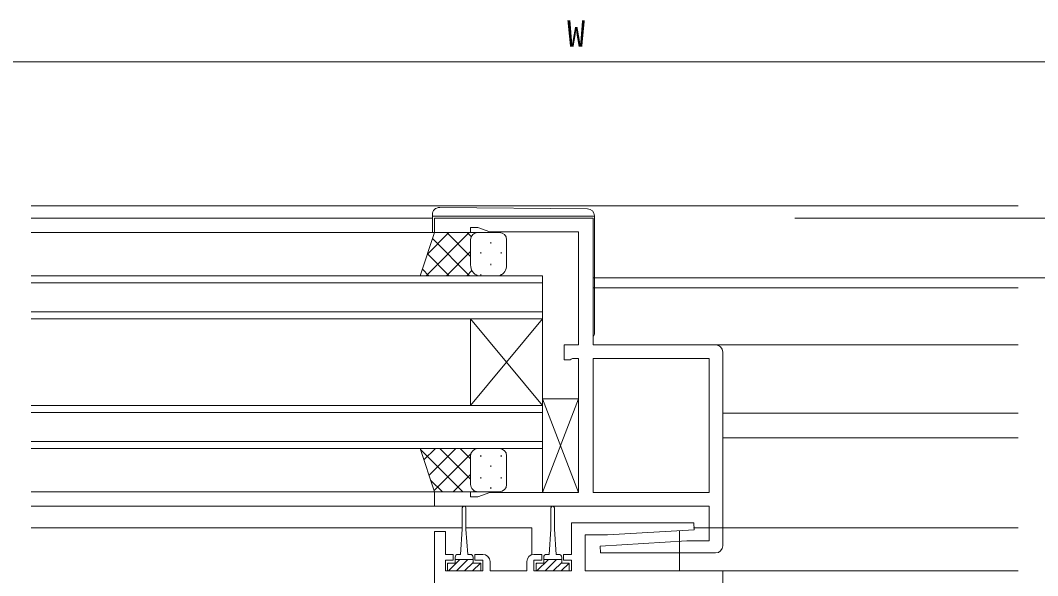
# Model space of a CAD drawing. Units: millimetres, scale not verified. Extents: x -594 to 539, y -420 to 386.
# Drawn here: x 127.9 to 269.1, y -12.7 to 64.4 of the extents above; entities that cross this region are included whole.
import ezdxf
from ezdxf.enums import TextEntityAlignment as Align

# ---------------------------------------------------------------- set-up
doc = ezdxf.new("R2010")
doc.units = ezdxf.units.MM
doc.header["$LTSCALE"] = 2
for name, color, linetype, lineweight in [('0-3_YKK_11', 7, 'Continuous', 9), ('0-4_YKK_12', 2, 'Continuous', 9), ('0-5_YKK_13', 4, 'Continuous', 9), ('0-7_YKK_D', 6, 'Continuous', 9), ('0-8_YSS_K', 3, 'Continuous', 9)]:
    doc.layers.add(name, color=color, linetype=linetype, lineweight=lineweight)
doc.styles.add('ＭＳ ゴシック', font='')
doc.styles.get('ＭＳ ゴシック').set_extended_font_data('MS Gothic')

msp = doc.modelspace()

# ---------------------------------------------------------------- linework, layer by layer
at = {"layer": '0-3_YKK_11'}
for p, q in [((185.412, 36.903), (185.412, 34.903)), ((207.412, 36.903), (185.412, 36.903)), ((207.412, 19.303), (207.412, 36.903)), ((190.412, 35.603), (191.412, 35.603)), ((190.412, 34.903), (190.412, 35.603)), ((191.412, 35.603), (193.061, 35.003)), ((185.412, 34.903), (190.412, 34.903)), ((193.061, 35.003), (205.412, 35.003)), ((205.412, 35.003), (205.412, 19.303)), ((203.412, 19.303), (203.412, 17.203)), ((205.412, 19.303), (203.412, 19.303)), ((224.412, 19.303), (207.412, 19.303)), ((203.412, 17.203), (204.212, 17.203)), ((204.212, 17.203), (204.386, 17.303)), ((204.386, 17.303), (204.559, 17.403)), ((204.559, 17.403), (205.412, 17.403)), ((205.412, 17.403), (205.412, -1.197)), ((223.512, 17.403), (207.412, 17.403)), ((207.412, 17.403), (207.412, -1.197)), ((207.412, 17.403), (207.412, -1.197)), ((223.512, -1.197), (223.512, 17.403)), ((225.412, -8.597), (225.412, 18.303)), ((185.412, -1.097), (185.412, -3.097)), ((190.412, -1.097), (185.412, -1.097)), ((190.412, -1.797), (190.412, -1.097)), ((193.061, -1.197), (191.412, -1.797)), ((205.412, -1.197), (193.061, -1.197)), ((207.412, -1.197), (223.512, -1.197)), ((191.412, -1.797), (190.412, -1.797)), ((185.412, -3.097), (223.512, -3.097)), ((223.512, -3.097), (223.512, -7.897)), ((204.412, -5.397), (204.412, -9.797)), ((221.397, -5.397), (204.412, -5.397)), ((221.427, -6.367), (221.397, -5.397)), ((186.912, -6.597), (185.412, -6.597)), ((185.412, -6.597), (185.412, -92.097)), ((186.912, -9.797), (186.912, -6.597)), ((209.412, -7.097), (221.427, -6.367)), ((206.312, -7.097), (209.412, -7.097)), ((206.312, -12.097), (206.312, -7.097)), ((220.412, -7.897), (208.398, -8.628)), ((223.512, -7.897), (220.412, -7.897)), ((188.012, -9.797), (186.912, -9.797)), ((188.012, -10.597), (188.012, -9.797)), ((191.012, -9.797), (191.012, -10.597)), ((192.112, -9.797), (191.012, -9.797)), ((200.312, -9.797), (199.212, -9.797)), ((200.312, -10.597), (200.312, -9.797)), ((203.312, -9.797), (203.312, -10.597)), ((204.412, -9.797), (203.312, -9.797)), ((208.398, -8.628), (208.428, -9.597)), ((208.428, -9.597), (224.412, -9.597)), ((186.912, -10.597), (188.012, -10.597)), ((186.912, -12.097), (186.912, -10.597)), ((191.012, -10.597), (192.112, -10.597)), ((192.112, -10.597), (192.112, -12.097)), ((193.112, -12.097), (193.112, -10.797)), ((198.212, -10.797), (198.212, -12.097)), ((199.212, -10.597), (200.312, -10.597)), ((199.212, -12.097), (199.212, -10.597)), ((203.312, -10.597), (204.412, -10.597)), ((204.412, -10.597), (204.412, -12.097)), ((192.112, -12.097), (186.912, -12.097)), ((198.212, -12.097), (193.112, -12.097)), ((204.412, -12.097), (199.212, -12.097)), ((225.412, -12.097), (206.312, -12.097)), ((225.412, -14.097), (225.412, -12.097))]:
    msp.add_line(p, q, dxfattribs=at)
for centre, start, end in [((224.412, 18.303), 0, 89.99998), ((192.112, -10.797), 0, 89.99998), ((199.212, -10.797), 90, 179.99998), ((224.412, -8.597), 270, 359.99998)]:
    msp.add_arc(centre, 1, start, end, dxfattribs=at)
at = {"layer": '0-4_YKK_12'}
for p, q in [((129.412, 36.903), (185.112, 36.903)), ((129.412, 34.903), (185.912, 34.903)), ((129.412, 28.903), (200.412, 28.903)), ((200.412, 28.903), (200.412, 22.903)), ((207.412, 28.603), (266.412, 28.603)), ((200.412, 27.903), (129.412, 27.903)), ((207.412, 27.203), (266.412, 27.203)), ((200.412, 23.903), (129.412, 23.903)), ((129.412, 22.903), (200.412, 22.903)), ((200.412, 10.903), (190.412, 22.903)), ((200.412, 22.903), (190.412, 10.903)), ((190.412, 22.903), (190.412, 10.903)), ((200.412, 22.903), (200.412, 10.903)), ((224.412, 19.303), (266.412, 19.303)), ((129.412, 10.903), (200.412, 10.903)), ((200.412, 9.903), (129.412, 9.903)), ((200.412, 10.903), (200.412, 4.903)), ((225.412, 9.803), (266.412, 9.803)), ((129.412, 5.903), (200.412, 5.903)), ((225.412, 6.403), (266.412, 6.403)), ((200.412, 4.903), (129.412, 4.903)), ((129.412, -1.097), (185.912, -1.097)), ((129.412, -3.097), (185.712, -3.097)), ((129.412, -6.097), (189.262, -6.097)), ((189.762, -6.097), (198.912, -6.097)), ((198.912, -6.097), (198.912, -9.843)), ((219.412, -12.097), (219.412, -6.489)), ((221.371, -6.097), (266.412, -6.097)), ((225.112, -12.097), (266.412, -12.097))]:
    msp.add_line(p, q, dxfattribs=at)
at = {"layer": '0-5_YKK_13'}
for p, q in [((186.121, 38.382), (206.621, 38.203)), ((185.112, 36.894), (185.112, 37.194)), ((185.112, 36.894), (185.112, 34.903)), ((207.612, 37.194), (207.117, 37.194)), ((207.612, 37.203), (207.612, 37.194)), ((207.612, 20.903), (207.612, 37.194)), ((207.612, 37.194), (207.612, 36.894)), ((183.412, 28.903), (185.413, 34.903)), ((184.23, 28.903), (190.23, 34.903)), ((184.418, 31.92), (187.401, 34.903)), ((185.129, 34.052), (190.277, 28.903)), ((185.413, 34.903), (191.412, 34.903)), ((187.106, 34.903), (190.412, 31.596)), ((189.934, 34.903), (190.508, 34.329)), ((190.412, 33.903), (190.412, 30.403)), ((190.412, 33.903), (190.412, 30.403)), ((194.412, 34.903), (191.412, 34.903)), ((195.412, 30.403), (195.412, 33.903)), ((193.242, 33.583), (193.242, 33.383)), ((184.422, 31.93), (187.449, 28.903)), ((187.058, 28.903), (190.412, 32.257)), ((191.827, 32.168), (191.827, 31.968)), ((194.657, 32.168), (194.657, 31.968)), ((183.715, 29.809), (184.621, 28.903)), ((190.412, 30.402), (190.412, 30.353)), ((193.242, 30.553), (193.242, 30.353)), ((191.412, 28.903), (183.412, 28.903)), ((189.887, 28.903), (190.596, 29.612)), ((191.412, 28.903), (194.412, 28.903)), ((191.827, 29.138), (191.827, 28.938)), ((194.657, 29.138), (194.657, 29.019)), ((200.412, 11.803), (200.412, -1.197)), ((205.412, 11.803), (200.412, 11.803)), ((200.412, 11.803), (205.412, -1.197)), ((200.412, -1.197), (205.412, 11.803)), ((205.412, -1.197), (205.412, 11.803)), ((183.412, 4.903), (185.413, -1.097)), ((191.412, 4.903), (183.412, 4.903)), ((183.454, 4.779), (189.33, -1.097)), ((183.94, 3.322), (185.521, 4.903)), ((184.647, 1.2), (188.349, 4.903)), ((186.158, 4.903), (190.412, 0.648)), ((188.987, 4.903), (190.412, 3.477)), ((191.14, 4.865), (191.178, 4.903)), ((191.412, 4.903), (194.412, 4.903)), ((185.354, -0.921), (190.45, 4.176)), ((190.412, -0.097), (190.412, 3.903)), ((190.412, -0.097), (190.412, 3.903)), ((191.827, 3.768), (191.827, 3.968)), ((194.657, 3.768), (194.657, 3.968)), ((195.412, 3.903), (195.412, -0.097)), ((193.242, 2.353), (193.242, 2.553)), ((184.868, 0.536), (186.501, -1.097)), ((188.006, -1.097), (190.412, 1.309)), ((191.827, 0.738), (191.827, 0.938)), ((194.657, 0.738), (194.657, 0.938)), ((185.413, -1.097), (191.412, -1.097)), ((190.834, -1.097), (190.949, -0.983)), ((194.412, -1.097), (191.412, -1.097)), ((193.242, -0.677), (193.242, -0.477)), ((200.412, -1.197), (205.412, -1.197)), ((189.262, -3.347), (189.262, -6.297)), ((189.762, -6.297), (189.762, -3.347)), ((201.562, -3.347), (201.562, -6.297)), ((202.062, -6.297), (202.062, -3.347)), ((189.262, -6.297), (189.012, -9.797)), ((189.762, -6.297), (190.012, -9.797)), ((201.562, -6.297), (201.312, -9.797)), ((202.062, -6.297), (202.312, -9.797)), ((188.662, -9.797), (189.012, -9.797)), ((190.012, -9.797), (190.362, -9.797)), ((200.962, -9.797), (201.312, -9.797)), ((202.312, -9.797), (202.662, -9.797)), ((187.212, -10.997), (187.212, -12.097)), ((188.262, -10.997), (187.212, -10.997)), ((187.3, -10.997), (187.212, -11.085)), ((188.923, -10.497), (187.323, -12.097)), ((188.262, -10.997), (188.262, -10.197)), ((190.762, -10.497), (188.262, -10.497)), ((189.512, -11.03), (188.445, -12.097)), ((190.045, -10.497), (189.512, -11.03)), ((190.762, -10.903), (189.568, -12.097)), ((191.79, -10.997), (190.69, -12.097)), ((190.762, -10.197), (190.762, -10.997)), ((191.812, -10.997), (190.762, -10.997)), ((191.812, -12.097), (191.812, -10.997)), ((199.512, -10.997), (199.512, -12.097)), ((200.562, -10.997), (199.512, -10.997)), ((199.6, -10.997), (199.512, -11.085)), ((201.223, -10.497), (199.623, -12.097)), ((200.562, -10.997), (200.562, -10.197)), ((203.062, -10.497), (200.562, -10.497)), ((201.812, -11.03), (200.745, -12.097)), ((202.345, -10.497), (201.812, -11.03)), ((203.062, -10.903), (201.868, -12.097)), ((204.09, -10.997), (202.99, -12.097)), ((203.062, -10.197), (203.062, -10.997)), ((204.112, -10.997), (203.062, -10.997)), ((204.112, -12.097), (204.112, -10.997)), ((187.212, -12.097), (191.812, -12.097)), ((199.512, -12.097), (204.112, -12.097))]:
    msp.add_line(p, q, dxfattribs=at)
msp.add_lwpolyline([(207.117, 37.194), (185.617, 37.194), (185.112, 37.194), (185.112, 37.382)], dxfattribs=at)
for centre, radius, start, end in [((186.112, 37.382), 1, 89.5, 180), ((206.612, 37.203), 1, 0, 89.5), ((191.412, 33.903), 1, 90.00009, 180.00009), ((191.412, 33.903), 1, 90.00009, 180.00009), ((194.412, 33.903), 1, 0.00009, 90.00009), ((191.945, 30.341), 1.534, 177.68848, 249.69221), ((191.945, 30.341), 1.534, 177.68848, 249.69221), ((193.88, 30.341), 1.534, 290.30794, 2.31165), ((207.112, 20.903), 0.5, 306.86983, 0), ((191.412, 3.903), 1, 89.99989, 179.99989), ((191.412, 3.903), 1, 89.99989, 179.99989), ((194.412, 3.903), 1, 359.99989, 89.99989), ((191.412, -0.097), 1, 179.99989, 269.99989), ((191.412, -0.097), 1, 179.99989, 269.99989), ((194.412, -0.097), 1, 269.99989, 359.99989), ((189.512, -3.347), 0.25, 0, 180), ((201.812, -3.347), 0.25, 0, 180), ((188.662, -10.197), 0.4, 90, 180), ((190.362, -10.197), 0.4, 0, 90), ((200.962, -10.197), 0.4, 90, 180), ((202.662, -10.197), 0.4, 0, 90)]:
    msp.add_arc(centre, radius, start, end, dxfattribs=at)
at = {"layer": '0-7_YKK_D'}
for p, q in [((62.412, 58.603), (348.412, 58.603)), ((235.413, 36.903), (289.413, 36.903)), ((235.413, 28.603), (289.413, 28.603))]:
    msp.add_line(p, q, dxfattribs=at)
at = {"layer": '0-8_YSS_K'}
msp.add_line((129.412, 38.603), (266.412, 38.603), dxfattribs=at)

# ---------------------------------------------------------------- texts
at = {"layer": '0-7_YKK_D', "color": 4, "style": 'ＭＳ ゴシック'}
msp.add_text('W', height=3.666, dxfattribs=at).set_placement((203.812, 59.603), align=Align.BOTTOM_LEFT)

doc.saveas('drawing.dxf')
